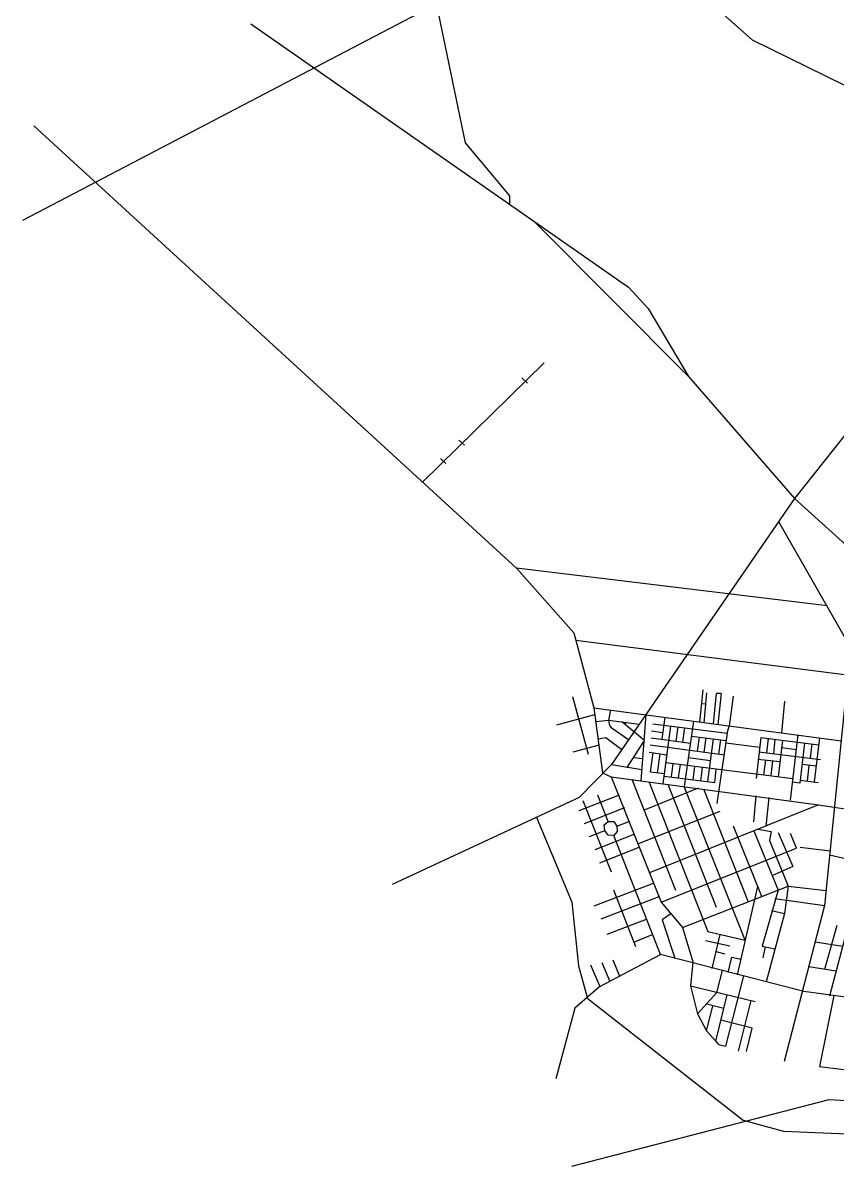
# Model space of a CAD drawing. Extents: x 363492 to 391103, y 6482114 to 6499170.
# Drawn here: x 363492 to 369143, y 6484566 to 6492498 of the extents above; entities that cross this region are included whole.
import ezdxf

# ---------------------------------------------------------------- set-up
doc = ezdxf.new("R2010")
doc.units = 0
doc.layers.get('0').update_dxf_attribs({"linetype": 'CONTINUOUS'})

msp = doc.modelspace()

# ---------------------------------------------------------------- linework, layer by layer
at = {"linetype": 'CONTINUOUS'}
for p, q in [((372053.6, 6493228.4), (368846, 6489199)), ((363492.1, 6491130.5), (366443.6, 6492674.8)), ((366359, 6492633.9), (366561, 6491664.8)), ((368274, 6492628.6), (368553.4, 6492381.7)), ((365073.4, 6492492.1), (367694.4, 6490663.8)), ((368553.4, 6492381.7), (369521.8, 6491904)), ((363568.2, 6491784.6), (366918.2, 6488714)), ((366561, 6491664.8), (366869.8, 6491299)), ((366869.8, 6491299), (366869.8, 6491239)), ((367038.3, 6491121.5), (368111.6, 6490044)), ((367694.4, 6490663.8), (367831.9, 6490515.9)), ((367831.9, 6490515.9), (368111.6, 6490044)), ((367108.9, 6490139.3), (366264.8, 6489312.1)), ((366955.4, 6490034.5), (366995, 6489997.6)), ((368111.6, 6490044), (368846, 6489199)), ((366518.4, 6489603.8), (366557.1, 6489567.8)), ((366390, 6489476.7), (366427.6, 6489440.4)), ((368846, 6489199), (367575.9, 6487353)), ((368846, 6489199), (369471.3, 6488633.6)), ((368735, 6489037.8), (369235.1, 6488164.4)), ((366918.2, 6488714), (367315.9, 6488265.4)), ((369072.3, 6488453.3), (366918.2, 6488714)), ((367315.9, 6488265.4), (367454.8, 6487745.5)), ((369394.1, 6487948.4), (367329, 6488213.5)), ((369235.1, 6488164.4), (369055, 6486373.5)), ((368190.7, 6487647), (368212.9, 6487869.8)), ((368235.5, 6487849), (368217.2, 6487642.7)), ((368284.6, 6487634.2), (368305, 6487846)), ((368337.6, 6487845.1), (368305, 6487846)), ((368337.6, 6487845.1), (368315.7, 6487630.1)), ((367305.9, 6487823.4), (367415.9, 6487424.1)), ((368229.3, 6487770.2), (368203.3, 6487774)), ((368421.2, 6487825.9), (368393.9, 6487618.5)), ((368776.8, 6487791.9), (368755.9, 6487572.7)), ((367196.9, 6487627.2), (367462.3, 6487700.4)), ((367454.8, 6487745.5), (367514.6, 6487293.7)), ((367454.8, 6487745.5), (369170, 6487517.7)), ((367569.8, 6487731.2), (367555.4, 6487659.3)), ((367815.9, 6487699.3), (367779.5, 6487238.3)), ((367946.7, 6487681), (367925, 6487527.8)), ((367467.2, 6487651.4), (367555.4, 6487659.3)), ((367555.4, 6487659.3), (367559.5, 6487632.8)), ((367555.4, 6487659.3), (367769.8, 6487633)), ((367559.5, 6487632.8), (367564.3, 6487620.4)), ((367564.3, 6487620.4), (367574.6, 6487609.8)), ((367574.6, 6487609.8), (367694.3, 6487525.1)), ((367806.3, 6487518.3), (367647.4, 6487649.1)), ((367677.1, 6487645.6), (367670.4, 6487630.1)), ((367862.5, 6487635.9), (368379.9, 6487569.9)), ((367987.1, 6487619.4), (367934, 6487217.5)), ((368036.8, 6487613.7), (368023.1, 6487514.1)), ((368072.7, 6487507.3), (368086.5, 6487607.3)), ((368145.9, 6487652.5), (368082, 6487200.3)), ((368379.9, 6487569.9), (368393.9, 6487618.5)), ((367483.3, 6487529.7), (367537.3, 6487539.2)), ((367537.3, 6487539.2), (367647.6, 6487457.2)), ((367851.1, 6487537.8), (368124.4, 6487500.2)), ((367854.4, 6487586.7), (367931.8, 6487575.7)), ((368131.2, 6487550.3), (368373.2, 6487518)), ((368184.2, 6487543.2), (368170.9, 6487444.5)), ((368219.4, 6487438), (368232.7, 6487537.8)), ((368282.7, 6487531.1), (368243, 6487234.1)), ((368379.9, 6487569.9), (368307.7, 6487082.7)), ((368332.4, 6487523.5), (368318.8, 6487424.3)), ((368612.7, 6487539.3), (368581, 6487256)), ((368612.7, 6487539.3), (369016, 6487488.5)), ((368663.7, 6487532.7), (368652.7, 6487433.2)), ((368702.4, 6487427.2), (368713, 6487527.2)), ((368818.1, 6487104), (368871.2, 6487557.4)), ((368985.7, 6487231.8), (369023.2, 6487537.2)), ((367310.7, 6487440.1), (367494.5, 6487488)), ((367684.4, 6487331.3), (367806.3, 6487518.3)), ((367844.8, 6487488.2), (368361.2, 6487419)), ((368369.8, 6487501.8), (368605, 6487473.2)), ((368763.3, 6487520.7), (368732.9, 6487268.1)), ((368757.3, 6487471.3), (368859.5, 6487457.6)), ((368916.9, 6487501.4), (368883.2, 6487223.6)), ((368967.2, 6487495), (368955.4, 6487396.3)), ((367730.6, 6487402.2), (367794.2, 6487394)), ((367838.7, 6487438), (367960.9, 6487420.8)), ((367848.3, 6487300.5), (367865.4, 6487433.1)), ((367911.2, 6487427.6), (367893.3, 6487294.1)), ((367953.6, 6487365.5), (368835.5, 6487255.3)), ((368110.2, 6487400), (368262.6, 6487380.8)), ((368592.7, 6487390.5), (368745.2, 6487372.6)), ((368598.7, 6487440.1), (369026, 6487387.6)), ((368646.5, 6487384.3), (368632.4, 6487279.6)), ((368683.8, 6487273.9), (368695.7, 6487378.4)), ((367575.9, 6487353), (367352.2, 6487123.4)), ((367514.6, 6487293.7), (367574, 6487266.1)), ((367575.9, 6487353), (367786.4, 6487316.8)), ((367943.5, 6487287.4), (367848.3, 6487300.5)), ((368002.7, 6487359.1), (367990.8, 6487266.5)), ((368052.7, 6487352.1), (368039.3, 6487259.5)), ((368143.7, 6487245.9), (368155.2, 6487340.1)), ((368206.3, 6487332.9), (368193.7, 6487240)), ((368293, 6487227.4), (368304, 6487320.1)), ((368999.1, 6487340.8), (368898.9, 6487352.9)), ((368936.7, 6487236.9), (368948.5, 6487346.2)), ((367574, 6487266.1), (369013.1, 6487071.8)), ((367574, 6487266.1), (367921.7, 6486398)), ((368022.6, 6486477.4), (367721.2, 6487248.4)), ((367835.7, 6487233.8), (368245.2, 6486193.7)), ((367941.2, 6487272.3), (368293, 6487227.4)), ((367968.4, 6487216.5), (368304, 6486362.9)), ((368883.2, 6487223.6), (368832.6, 6487229.3)), ((368885.5, 6487243.1), (369009.8, 6487228.8)), ((367353.4, 6487032.8), (367632.2, 6487142.6)), ((367553.1, 6486956.1), (367482.2, 6487139.1)), ((368179.2, 6487189), (367804.3, 6487036)), ((368505.4, 6486132.9), (368082, 6487200.3)), ((368214.3, 6487184.9), (368525.2, 6486399.6)), ((368563.9, 6486955.8), (368581.3, 6487135.7)), ((367352.2, 6487123.4), (366054.4, 6486520)), ((367377.5, 6487103.3), (367574.9, 6486607.3)), ((367388.9, 6486943.5), (367668.2, 6487053.6)), ((369013.1, 6487071.8), (367840.5, 6486600.7)), ((368668.8, 6487123.3), (368648.4, 6486922.8)), ((369013.1, 6487071.8), (369687.4, 6486972.8)), ((367054.3, 6486991.9), (367302.7, 6486397.1)), ((367758.4, 6486801.5), (368331, 6487029.8)), ((367425.3, 6486852.1), (367531.5, 6486894.2)), ((367525.5, 6486934.1), (367553.1, 6486956.1)), ((367531.5, 6486894.2), (367525.5, 6486934.1)), ((367553.2, 6486863.3), (367531.5, 6486894.2)), ((367553.1, 6486956.1), (367591.9, 6486956.7)), ((367591.9, 6486956.7), (367613.8, 6486924.5)), ((367613.8, 6486924.5), (367704.2, 6486960.1)), ((367613.8, 6486924.5), (367615.2, 6486886.7)), ((368619.6, 6486436.6), (368424, 6486925.4)), ((368564.6, 6486891.6), (368732.6, 6486479.8)), ((368594.4, 6486903.6), (368685.9, 6486888.3)), ((368685.9, 6486888.3), (368672.6, 6486826.2)), ((367463.6, 6486762.9), (367734.4, 6486868.4)), ((367592.3, 6486860.8), (367553.2, 6486863.3)), ((367615.2, 6486886.7), (367592.3, 6486860.8)), ((367916.3, 6486033.5), (367592.3, 6486860.8)), ((368672.6, 6486826.2), (368803.2, 6486508.5)), ((368733.3, 6486879.8), (368835.5, 6486644.5)), ((368860.1, 6486772.4), (368819.7, 6486874.1)), ((367497, 6486671.4), (367769.2, 6486778.7)), ((367921.7, 6486398), (368860.1, 6486772.4)), ((368885.3, 6486779.1), (369093.2, 6486753.4)), ((369310.4, 6486673), (369088.7, 6486723.1)), ((368835.5, 6486644.5), (368689.5, 6486580.9)), ((367457.5, 6486371.1), (367869.3, 6486530.3)), ((368069.5, 6486221), (368803.2, 6486508.5)), ((368590, 6486505.6), (368449.2, 6485894)), ((368803.2, 6486508.5), (368777.2, 6486318.4)), ((368803.2, 6486508.5), (369065.6, 6486479)), ((367504.1, 6486280.8), (367906.5, 6486436.5)), ((367745.6, 6486087), (367592.3, 6486481.1)), ((368732.6, 6486479.8), (368622.7, 6486091.5)), ((368711, 6486422.4), (369055, 6486373.5)), ((367302.7, 6486397.1), (367347.7, 6485955.1)), ((367921.7, 6486398), (368069.5, 6486221)), ((368686.9, 6486340.3), (368777.2, 6486318.4)), ((369055, 6486373.5), (368774.7, 6485291.6)), ((367546, 6486175), (367820.4, 6486278.4)), ((367989.2, 6486317.2), (367928.8, 6486274.5)), ((367928.8, 6486274.5), (368017.1, 6486007.7)), ((368777.2, 6486318.4), (368649.5, 6485845.8)), ((368069.5, 6486221), (368143.3, 6485975.4)), ((368245.2, 6486193.7), (368505.4, 6486132.9)), ((368275, 6485936.8), (368331.5, 6486173.5)), ((369139.8, 6486235.5), (369055.6, 6485930.7)), ((369205.2, 6486184.1), (369090.2, 6485745.8)), ((367731.1, 6486120.8), (367862, 6486172.5)), ((368230.2, 6486132.1), (368398.2, 6486093.4)), ((368990.1, 6486123.2), (369181.2, 6486092.7)), ((367496.5, 6485811.8), (367916.3, 6486033.5)), ((368911.4, 6485778.7), (367916.3, 6486033.5)), ((368365.3, 6486037.7), (368302.7, 6486052.5)), ((368386.7, 6485909.8), (368412.9, 6486015)), ((368412.9, 6486015), (368476, 6486002.4)), ((368622.7, 6486091.5), (368710.7, 6486073.9)), ((368629.7, 6486011.9), (368645.4, 6486086.9)), ((367347.7, 6485955.1), (367410.2, 6485729.3)), ((367431.9, 6485961.9), (367496.5, 6485811.8)), ((367509, 6485978.2), (367565.1, 6485847.8)), ((367586.2, 6485996.7), (367632.4, 6485883.6)), ((368141.3, 6485982.1), (368125.1, 6485816.3)), ((369135.7, 6485919.1), (368945.1, 6485949.3)), ((368308.8, 6485771), (368348, 6485923)), ((368369.6, 6485397.2), (368494.1, 6485885.6)), ((367496.5, 6485811.8), (367322.7, 6485661.7)), ((368125.1, 6485816.3), (368174.5, 6485622.3)), ((368125.1, 6485816.3), (368574.3, 6485707.5)), ((369908.7, 6485641.3), (368911.4, 6485778.7)), ((367405.4, 6485733.1), (368491.2, 6484884.9)), ((368174.5, 6485622.3), (368308.8, 6485771)), ((368300.8, 6485431.9), (368379, 6485755)), ((368543.8, 6485714.9), (368456.8, 6485364.5)), ((369120.4, 6485749.9), (369019.8, 6485257.3)), ((367322.7, 6485661.7), (367191.4, 6485170.6)), ((368174.5, 6485622.3), (368235.3, 6485505.5)), ((368235.3, 6485505.5), (368280.8, 6485676.9)), ((368356, 6485659.9), (368236, 6485689.5)), ((368553.1, 6485523.4), (368334.9, 6485578.3)), ((368235.3, 6485505.5), (368300.8, 6485431.9)), ((368512.8, 6485362), (368553.1, 6485523.4)), ((368300.8, 6485431.9), (368315.8, 6485415.3)), ((368315.8, 6485415.3), (368328, 6485407.9)), ((368328, 6485407.9), (368369.6, 6485397.2)), ((369019.8, 6485257.3), (369710.2, 6485171.6)), ((367301.7, 6484565.9), (369087, 6485027.6)), ((369087, 6485027.6), (369461.9, 6485007.8)), ((368491.2, 6484884.9), (368771.5, 6484808.4)), ((368771.5, 6484808.4), (369791, 6484765.1))]:
    msp.add_line(p, q, dxfattribs=at)

doc.saveas('drawing.dxf')
